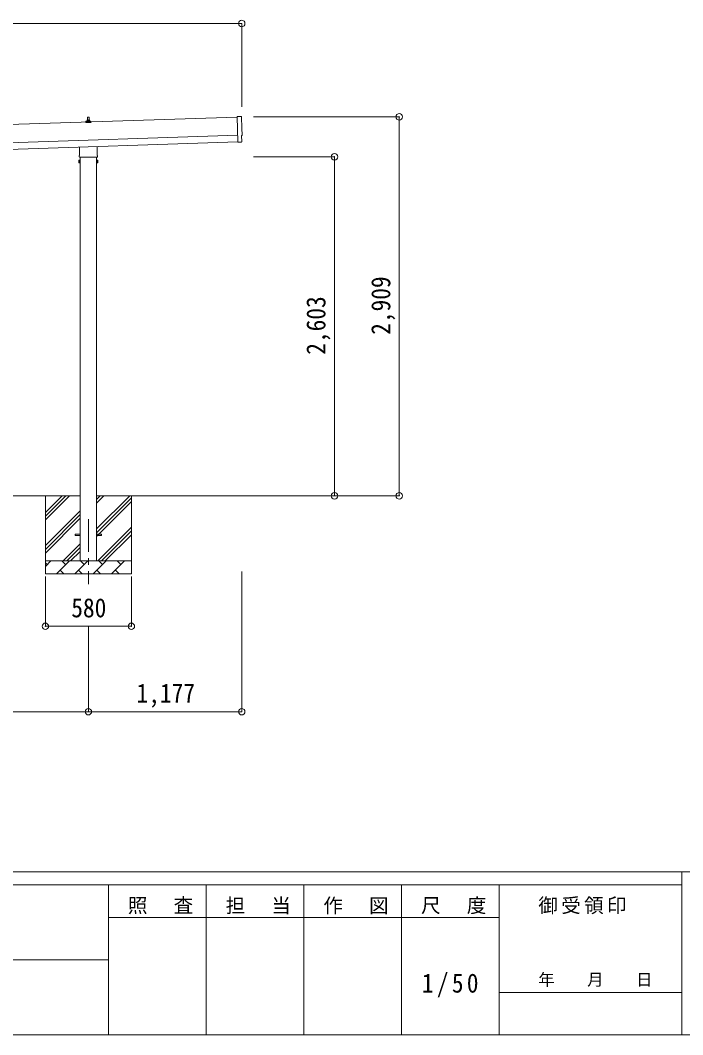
# Model space of a CAD drawing. Units: millimetres at full size, sheet at 1:50. Extents: x -14053 to 14053, y -9700 to 9700.
# Drawn here: x 3826 to 8910, y -9700 to -1911 of the extents above; entities that cross this region are included whole.
import ezdxf
from ezdxf.enums import TextEntityAlignment as Align

# ---------------------------------------------------------------- set-up
doc = ezdxf.new("R2010")
doc.units = ezdxf.units.MM
doc.header["$LTSCALE"] = 50
doc.header["$PDMODE"] = 32
doc.header["$PDSIZE"] = 50
doc.linetypes.add('CHAIN1', pattern=[8, 5, -1, 1, -1])
for name, color, linetype, lineweight in [('0-0_0', 7, 'Continuous', 9), ('0-1_Defpoints', 4, 'Continuous', 9), ('0-4_OTH_LINE', 7, 'CHAIN1', 9), ('0-6_PARTS1', 6, 'Continuous', 9), ('0-F', 6, 'Continuous', 9), ('F-0', 7, 'Continuous', 9)]:
    doc.layers.add(name, color=color, linetype=linetype, lineweight=lineweight)
doc.styles.add('ＭＳ ゴシック', font='')
doc.styles.get('ＭＳ ゴシック').set_extended_font_data('MS Gothic')

msp = doc.modelspace()

# ---------------------------------------------------------------- linework, layer by layer
at = {"layer": '0-0_0'}
for p, q in [((4286.05, -5561.95), (1311.05, -5561.95)), ((4018.55, -5561.95), (4018.55, -6161.95)), ((4018.55, -5747), (4203.6, -5561.95)), ((4018.55, -5718.72), (4175.31, -5561.95)), ((4018.55, -5690.43), (4147.03, -5561.95)), ((5693.64, -5561.95), (4411.05, -5561.95)), ((4411.05, -5817.05), (4666.14, -5561.95)), ((4411.05, -5619.06), (4468.15, -5561.95)), ((4411.05, -5590.77), (4439.87, -5561.95)), ((4411.05, -5845.33), (4678.55, -5577.83)), ((4411.05, -5873.62), (4678.55, -5606.12)), ((4678.55, -5561.95), (4678.55, -6161.95)), ((4018.55, -5944.99), (4286.05, -5677.49)), ((4018.55, -5973.27), (4286.05, -5705.77)), ((4018.55, -6001.56), (4286.05, -5734.06)), ((4420.7, -6061.95), (4678.55, -5804.11)), ((4448.99, -6061.95), (4678.55, -5832.39)), ((4477.27, -6061.95), (4678.55, -5860.68)), ((4156.14, -6061.95), (4286.05, -5932.05)), ((4184.43, -6061.95), (4286.05, -5960.33)), ((4212.71, -6061.95), (4286.05, -5988.62)), ((4018.55, -6061.95), (4678.55, -6061.95)), ((4018.55, -6104.84), (4061.44, -6061.95)), ((4102.86, -6161.95), (4202.86, -6061.95)), ((4174.31, -6090.5), (4145.75, -6061.95)), ((4244.28, -6161.95), (4344.28, -6061.95)), ((4315.73, -6090.5), (4287.18, -6061.95)), ((4385.7, -6161.95), (4485.7, -6061.95)), ((4457.15, -6090.5), (4428.6, -6061.95)), ((4527.12, -6161.95), (4627.12, -6061.95)), ((4598.57, -6090.5), (4570.02, -6061.95)), ((4675.26, -6061.95), (4678.55, -6058.67)), ((4032.89, -6090.5), (4018.55, -6076.16)), ((4131.41, -6133.4), (4159.97, -6161.95)), ((4272.84, -6133.4), (4301.39, -6161.95)), ((4414.26, -6133.4), (4442.81, -6161.95)), ((4555.68, -6133.4), (4584.23, -6161.95)), ((4678.55, -6161.95), (4018.55, -6161.95))]:
    msp.add_line(p, q, dxfattribs=at)
at = {"layer": '0-1_Defpoints'}
for p, q in [((5489.91, -2653.87), (106.9, -2833.3)), ((4330.3, -2694.85), (4330.3, -2687.14)), ((4366.8, -2694.85), (4330.3, -2694.85)), ((4330.68, -2686.35), (4366.41, -2686.35)), ((4331.06, -2686.17), (4337.78, -2684.54)), ((4338.16, -2684.35), (4358.93, -2684.35)), ((4338.55, -2683.57), (4338.55, -2679.35)), ((4339.55, -2679.35), (4357.55, -2679.35)), ((4342.55, -2679.35), (4343.27, -2655.83)), ((4344.27, -2654.85), (4352.82, -2654.85)), ((4353.82, -2655.83), (4354.55, -2679.35)), ((4358.55, -2683.57), (4358.55, -2679.35)), ((4366.03, -2686.17), (4359.31, -2684.54)), ((4366.8, -2694.85), (4366.8, -2687.14)), ((111.56, -2973.22), (5494.58, -2793.79)), ((113.23, -3023.2), (5496.24, -2843.76)), ((4416.85, -2879.74), (4416.85, -2948.84)), ((5496.33, -2846.53), (5496.37, -2847.53)), ((5515.99, -2846.88), (5522.89, -2846.28)), ((4278.55, -2957.62), (4278.55, -2952.12)), ((4280.25, -2948.84), (4280.25, -2884.3)), ((4418.55, -2952.12), (4418.55, -2957.62)), ((4274.55, -2987.12), (4275.31, -2985.8)), ((4274.55, -2987.12), (4274.55, -3004.12)), ((4274.55, -3004.12), (4275.31, -3005.43)), ((4281.55, -2990.71), (4275.31, -2990.71)), ((4281.55, -3000.52), (4275.31, -3000.52)), ((4281.55, -3005.43), (4275.31, -3005.43)), ((4416.48, -2961.12), (4280.61, -2961.12)), ((4284.05, -3004.82), (4281.55, -3004.82)), ((4286.05, -2961.12), (4286.05, -6061.95)), ((4411.05, -6061.95), (4411.05, -2961.12)), ((4413.05, -3004.82), (4415.55, -3004.82)), ((4415.55, -2990.71), (4421.79, -2990.71)), ((4415.55, -3000.52), (4421.79, -3000.52)), ((4415.55, -3005.43), (4421.79, -3005.43)), ((4422.55, -2987.12), (4421.79, -2985.8)), ((4422.55, -3004.12), (4421.79, -3005.43)), ((4422.55, -2987.12), (4422.55, -3004.12)), ((4248.55, -5857.45), (4286.05, -5857.45)), ((4248.55, -5866.45), (4248.55, -5857.45)), ((4248.55, -5857.45), (4286.05, -5857.45)), ((4248.55, -5866.45), (4248.55, -5857.45)), ((4248.55, -5866.45), (4286.05, -5866.45)), ((4248.55, -5866.45), (4286.05, -5866.45)), ((4411.05, -5857.45), (4448.55, -5857.45)), ((4411.05, -5857.45), (4448.55, -5857.45)), ((4411.05, -5866.45), (4448.55, -5866.45)), ((4411.05, -5866.45), (4448.55, -5866.45)), ((4448.55, -5866.45), (4448.55, -5857.45)), ((4448.55, -5866.45), (4448.55, -5857.45))]:
    msp.add_line(p, q, dxfattribs=at)
for points in [[(5521.35, -2649.38), (5489.74, -2648.78), (5496.33, -2846.53)], [(5525.63, -2843.2), (5524.06, -2796.2), (5524.66, -2796.18)], [(5515.24, -2846.63), (5514.55, -2846.02), (5496.37, -2847.53)], [(4281.55, -3005.43), (4281.55, -2985.8), (4275.31, -2985.8)], [(4281.55, -3004.82), (4281.55, -2986.42), (4284.05, -2986.42)], [(4415.55, -3004.82), (4415.55, -2986.42), (4413.05, -2986.42)], [(4415.55, -3005.43), (4415.55, -2985.8), (4421.79, -2985.8)]]:
    msp.add_lwpolyline(points, dxfattribs=at)
for points in [[(4284.05, -3006.12), (4284.05, -2985.12), (4286.05, -2985.12), (4286.05, -3006.12)], [(4413.05, -3006.12), (4413.05, -2985.12), (4411.05, -2985.12), (4411.05, -3006.12)]]:
    msp.add_lwpolyline(points, close=True, dxfattribs=at)
for centre, radius, start, end in [((4331.3, -2687.14), 1, 103.62699, 180), ((4337.55, -2683.57), 1, 283.62699, 0), ((4342.63, -2679.99), 4.13, 90, 171.17633), ((4339.55, -2680.35), 1, 90, 180), ((4344.27, -2655.85), 1, 90, 178.60509), ((4351.88, -2679.35), 4.83, 133.60282, 180), ((4345.21, -2679.35), 4.83, 0, 46.39718), ((4352.82, -2655.85), 1, 1.39491, 90), ((4354.46, -2679.99), 4.13, 8.82367, 90), ((4357.55, -2680.35), 1, 0, 90), ((4359.55, -2683.57), 1, 180, 256.37301), ((4365.8, -2687.14), 1, 0, 76.37301), ((4282.55, -2952.12), 4, 125.09963, 180), ((4282.55, -2957.62), 4, 180, 194.47751), ((4282.55, -2957.62), 4, 194.47751, 241.04498), ((4414.55, -2957.62), 4, 298.95502, 345.52249), ((4414.55, -2952.12), 4, 0, 54.90037), ((4414.55, -2957.62), 4, 345.52249, 0), ((4278.89, -2988.26), 4.34, 145.61575, 214.38425), ((4290.79, -2995.62), 16.24, 162.41205, 197.58795), ((4278.89, -3002.98), 4.34, 145.61575, 214.38425), ((4418.2, -2988.26), 4.34, 325.61575, 34.38425), ((4406.31, -2995.62), 16.24, 342.41205, 17.58795), ((4418.2, -3002.98), 4.34, 325.61575, 34.38425)]:
    msp.add_arc(centre, radius, start, end, dxfattribs=at)
for centre, major_axis, ratio, start_param, end_param in [((5521.29, -2652.38), (3, 0.1), 0.99863, 6.2683889, 7.8016218), ((10286.85, -2564), (-4760.73, -158.69), 0.99863, 6.2683889, 6.2976778), ((5524.52, -2791.78), (4.4, 0.15), 0.99863, 4.712389, 6.2976778), ((5515.9, -2845.88), (0.75, -0.666), 0.9974, 4.712389, 5.5252311), ((5522.63, -2843.29), (2.25, -2), 0.9974, 5.5252311, 7.0411395)]:
    msp.add_ellipse(centre, major_axis=major_axis, ratio=ratio, start_param=start_param, end_param=end_param, dxfattribs=at)
at = {"layer": '0-4_OTH_LINE'}
msp.add_line((4348.55, -5741.95), (4348.55, -6241.95), dxfattribs=at)
at = {"layer": '0-6_PARTS1'}
for p, q in [((5525.56, -1936.22), (5525.56, -2576.02)), ((6734.55, -2652.97), (5615.97, -2652.97)), ((6237.06, -2958.92), (5615.97, -2958.92)), ((6237.06, -5561.95), (5615.97, -5561.95)), ((6734.55, -5561.95), (5615.97, -5561.95)), ((5525.56, -7219.78), (5525.56, -6144.41)), ((4018.55, -6564.25), (4018.55, -6180.68)), ((4678.55, -6564.25), (4678.55, -6180.68)), ((4018.55, -6564.25), (4678.55, -6564.25)), ((4348.55, -7219.78), (4348.55, -6564.25))]:
    msp.add_line(p, q, dxfattribs=at)
for p in [(5525.56, -1936.22), (6734.55, -2652.97), (6237.06, -2958.92), (6237.06, -5561.95), (6734.55, -5561.95), (4018.55, -6564.25), (4678.55, -6564.25), (4348.55, -7219.78), (5525.56, -7219.78)]:
    msp.add_point(p, dxfattribs=at)
at = {"layer": '0-F'}
for p, q in [((75.6, -1936.22), (5525.56, -1936.22)), ((6734.55, -5561.95), (6734.55, -2652.97)), ((6237.06, -5561.95), (6237.06, -2958.92)), ((1248.55, -7219.78), (4348.55, -7219.78)), ((4348.55, -7219.78), (5525.56, -7219.78))]:
    msp.add_line(p, q, dxfattribs=at)
at = {"layer": 'F-0', "color": 5, "lineweight": 5}
for p, q in [((-14053.43, -8450), (13346.57, -8450)), ((8901.98, -8450), (8901.98, -9700)), ((-14053.43, -8550), (8901.98, -8550)), ((4501.97, -8550), (4501.97, -9700)), ((5251.97, -8550), (5251.97, -9700)), ((6001.97, -8550), (6001.97, -9700)), ((6751.97, -8550), (6751.97, -9700)), ((7501.97, -8550), (7501.97, -9700)), ((4501.97, -8800), (7501.97, -8800)), ((-5748.03, -9125), (4501.97, -9125)), ((7501.97, -9375), (8901.98, -9375)), ((-14053.43, -9700), (13346.57, -9700))]:
    msp.add_line(p, q, dxfattribs=at)

# ---------------------------------------------------------------- texts
at = {"layer": '0-6_PARTS1', "color": 7, "style": 'ＭＳ ゴシック', "width": 0.9}
for s, p in [('2,909', (6709.55, -4326.21)), ('2,603', (6212.06, -4479.18))]:
    msp.add_text(s, height=146.6, rotation=90, dxfattribs=at).set_placement(p, align=Align.BOTTOM_LEFT)
for s, p in [('580', (4217.3, -6539.25)), ('1,177', (4718.3, -7194.78))]:
    msp.add_text(s, height=146.6, dxfattribs=at).set_placement(p, align=Align.BOTTOM_LEFT)
at = {"layer": 'F-0', "style": 'ＭＳ ゴシック'}
msp.add_text('年\u3000\u3000月\u3000\u3000日', height=91.64, dxfattribs=at).set_placement((7801.98, -9350), align=Align.BOTTOM_LEFT)
at = {"layer": 'F-0', "attachment_point": 7, "style": 'ＭＳ ゴシック'}
for s, insert, char_height in [('\\T1.17;照\u3000査', (4651.98, -8775), 110), ('\\T1.17;担\u3000当', (5401.98, -8775), 110), ('\\T1.17;作\u3000図', (6151.97, -8775), 110), ('\\T1.17;尺\u3000度', (6901.98, -8775), 110), ('\\T1.17;御受領印', (7801.97, -8775), 110), ('\\T1.28;\\W0.9;1/50', (6908.22, -9412.5), 146.6)]:
    msp.add_mtext(s, dxfattribs=dict(at, insert=insert, char_height=char_height))

doc.saveas('drawing.dxf')
